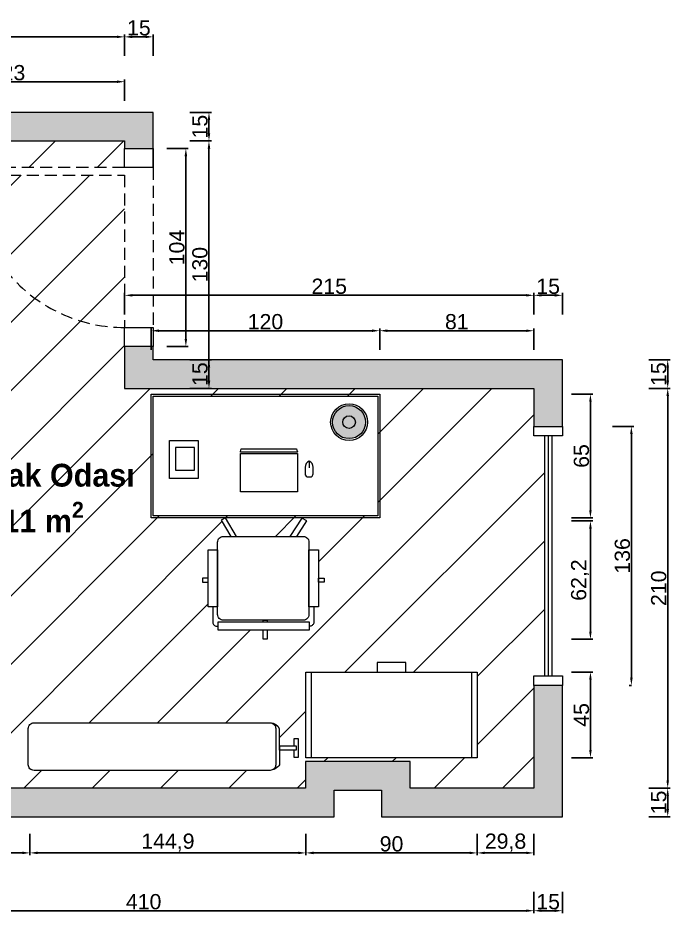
# Model space of a CAD drawing. Header units: centimetres. Extents: x 626924 to 628046, y 594571 to 595506.
# Drawn here: x 627703.4 to 628046, y 594571.5 to 595041.8 of the extents above; entities that cross this region are included whole.
import ezdxf

# ---------------------------------------------------------------- set-up
doc = ezdxf.new("R2010")
doc.units = ezdxf.units.CM
doc.linetypes.add('HIDDEN', pattern=[9.525, 6.35, -3.175])
for name, color, linetype, lineweight in [('Duvar', 5, 'Continuous', 18), ('Hatch', 7, 'Continuous', 15), ('Kapı', 4, 'Continuous', 15), ('Pencere', 3, 'Continuous', 15), ('Tefrişler', 1, 'Continuous', 5), ('Yazı', 7, 'Continuous', 13), ('Ölçüler', 7, 'Continuous', 13)]:
    doc.layers.add(name, color=color, linetype=linetype, lineweight=lineweight)
doc.styles.get("Standard").update_dxf_attribs({"font": 'arial.ttf'})
doc.dimstyles.new('ölçüler', dxfattribs={"dimscale": 0, "dimtxt": 8, "dimasz": 4, "dimexe": 1.25, "dimexo": 0.625, "dimtad": 1, "dimdec": 1, "dimtxsty": 'Standard', "dimcen": 2.5, "dimclrd": 256, "dimclre": 256, "dimclrt": 256, "dimadec": 0, "dimazin": 0, "dimtfac": 1, "dimtdec": 1, "dimtmove": 0, "dimatfit": 3, "dimfxl": 10, "dimfxlon": 1, "dimtfillclr": 7, "dimarcsym": 0})

# ---------------------------------------------------------------- blocks, each defined once
blk = doc.blocks.new('KAPI')
at = {"layer": 'Kapı'}
blk.add_lwpolyline([(-15, 0), (0, 0), (0, -10), (-15, -10)], close=True, dxfattribs=at)
at = {"layer": 'Kapı', "linetype": 'HIDDEN'}
blk.add_lwpolyline([(-15, -10), (-95, -10), (-95, -14), (-15, -14), (-15, -94, -0.428941), (-94.9, -10)], format="xyb", dxfattribs=at)
blk.add_lwpolyline([(0, -10), (0, -94)], dxfattribs=at)
at = {"layer": 'Kapı'}
blk.add_lwpolyline([(-15, -94), (0, -94), (0, -104), (-15, -104), (-15, -94)], dxfattribs=at)
blk = doc.blocks.new('Pencere')
at = {"layer": 'Pencere'}
for points in [[(0, 0), (0, -5), (-15, -5), (-15, 0)], [(-15, -131), (0, -131), (0, -136), (-15, -136)]]:
    blk.add_lwpolyline(points, close=True, dxfattribs=at)
for points in [[(-9.5, -5), (-9.5, -131)], [(-7.5, -5), (-7.5, -131)], [(-5.5, -5), (-5.5, -131)]]:
    blk.add_lwpolyline(points, dxfattribs=at)
blk = doc.blocks.new('sandalye')
at = {"layer": 'Tefrişler'}
for points in [[(5.8, -9.33), (0, 0.42), (-2.27, -0.84), (2.82, -9.33)], [(37.4, -9.33), (42.61, -1.18), (40.01, 0.32), (33.81, -9.33)], [(19.82, -54.45), (19.82, -53.33), (21.82, -53.33), (21.82, -54.45)], [(21.82, -58.39), (21.82, -63.33), (19.82, -63.33), (19.82, -58.39)]]:
    blk.add_lwpolyline(points, dxfattribs=at)
blk.add_lwpolyline([(-1.18, -9.33), (40.82, -9.33, -0.414214), (43.82, -12.33), (43.82, -50.33, -0.414214), (40.82, -53.33), (-1.18, -53.33, -0.414214), (-4.18, -50.33), (-4.18, -12.33, -0.414214)], format="xyb", close=True, dxfattribs=at)
for points in [[(-9.18, -16.33), (-4.18, -16.33), (-4.18, -46.33), (-9.18, -46.33)], [(43.82, -16.33), (48.82, -16.33), (48.82, -46.33), (43.82, -46.33)], [(-9.18, -31.33), (-12.18, -31.33), (-12.18, -33.33), (-9.18, -33.33)], [(48.82, -31.33), (51.82, -31.33), (51.82, -33.33), (48.82, -33.33)], [(-4.13, -58.39), (44.14, -58.39), (44.14, -54.45), (-4.13, -54.45)]]:
    blk.add_lwpolyline(points, close=True, dxfattribs=at)
for points in [[(-6.68, -46.33), (-6.68, -54.42, 0.414214), (-4.68, -56.42), (-4.13, -56.42)], [(46.32, -46.33), (46.32, -54.42, -0.414214), (44.32, -56.42), (44.14, -56.42)]]:
    blk.add_lwpolyline(points, format="xyb", dxfattribs=at)
blk = doc.blocks.new('laptop')
at = {"layer": 'Tefrişler'}
blk.add_line((36.12, 16), (36.12, 12.56), dxfattribs=at)
for points in [[(0.5, 22.52), (29.51, 22.52, 0.023127), (30.01, 21.19, -0.414214), (29.51, 20.69), (0.5, 20.69, -0.414214), (0, 21.19, 0.023127)], [(36.54, 7.72, 0.414214), (38.26, 9.44), (38.26, 12.81, 0.304396), (36.12, 16, 0.304396), (33.99, 12.81), (33.99, 9.44, 0.414214), (35.71, 7.72)]]:
    blk.add_lwpolyline(points, format="xyb", close=True, dxfattribs=at)
blk.add_lwpolyline([(0, 20), (30.01, 20), (30.01, 0), (0, 0)], close=True, dxfattribs=at)
blk = doc.blocks.new('kitaplar')
at = {"layer": 'Tefrişler'}
for points in [[(0, 0), (15, 0), (15, -20), (0, -20)], [(13.09, -15.71), (13.09, -3.71), (3.09, -3.71), (3.09, -15.71)]]:
    blk.add_lwpolyline(points, close=True, dxfattribs=at)
blk = doc.blocks.new('lamba')
at = {"layer": 'Tefrişler'}
for radius in [9.67, 8.67, 3.32]:
    blk.add_circle((0, 0), radius, dxfattribs=at)
blk = doc.blocks.new('çalışma masası')
at = {"layer": 'Tefrişler'}
for points in [[(0, 0), (120, 0), (120, -65), (0, -65)], [(1, -1), (119, -1), (119, -64), (1, -64)]]:
    blk.add_lwpolyline(points, close=True, dxfattribs=at)
for name, p in [('lamba', (103.9, -14.73)), ('kitaplar', (9.63, -24.31)), ('laptop', (46.81, -51.26))]:
    blk.add_blockref(name, p, dxfattribs=at)
blk = doc.blocks.new('büyükşifonyer')
at = {"layer": 'Tefrişler'}
for points in [[(37.5, 45), (52.5, 45), (52.5, 50), (37.5, 50)], [(0, 45), (90, 45), (90, 0), (0, 0)]]:
    blk.add_lwpolyline(points, close=True, dxfattribs=at)
for points in [[(3, 0), (3, 45)], [(87, 45), (87, 0)]]:
    blk.add_lwpolyline(points, dxfattribs=at)
blk = doc.blocks.new('bench sehpası')
at = {"layer": 'Tefrişler'}
blk.add_lwpolyline([(-62, 25), (62, 25, -0.414214), (65, 22), (65, 3, -0.414214), (62, 0), (-62, 0, -0.414214), (-65, 3), (-65, 22, -0.414214)], format="xyb", close=True, dxfattribs=at)
blk.add_lwpolyline([(62.27, 24.99, -0.282246), (66.86, 22), (67, 3.64, -0.172907), (66.55, 2.38, -0.245418), (61, 0)], format="xyb", dxfattribs=at)
for points in [[(74.72, 12.91), (74.73, 16.72), (76.74, 16.72), (76.74, 6.72), (74.71, 6.72), (74.72, 10.7)], [(74.72, 10.7), (66.93, 10.62), (66.93, 12.82), (74.72, 12.91), (75.72, 12.93), (75.72, 10.7), (74.72, 10.7)]]:
    blk.add_lwpolyline(points, dxfattribs=at)
blk = doc.blocks.new('*D14')
at = {"layer": 'Defpoints', "color": 0, "transparency": 16777216}
for p in [(627759.43, 595031.81), (627564.43, 594977.13), (627759.43, 594977.13)]:
    blk.add_point(p, dxfattribs=at)
at = {"layer": 'Ölçüler', "lineweight": -2, "transparency": 16777216}
for p, q in [((627564.43, 595021.81), (627564.43, 595033.06)), ((627568.43, 595031.81), (627755.43, 595031.81)), ((627759.43, 595021.81), (627759.43, 595033.06))]:
    blk.add_line(p, q, dxfattribs=at)
at = {"layer": 'Ölçüler', "transparency": 16777216}
for points in [[(627568.43, 595032.48), (627568.43, 595031.15), (627564.43, 595031.81)], [(627755.43, 595032.48), (627755.43, 595031.15), (627759.43, 595031.81)]]:
    blk.add_solid(points, dxfattribs=at)
at = {"layer": 'Ölçüler', "transparency": 16777216, "insert": (627661.93, 595036.52), "char_height": 8, "attachment_point": 5}
blk.add_mtext('195', dxfattribs=at)
blk = doc.blocks.new('*D15')
at = {"layer": 'Defpoints', "color": 0, "transparency": 16777216}
for p in [(627774.43, 595031.81), (627759.43, 594977.13), (627774.43, 594977.13)]:
    blk.add_point(p, dxfattribs=at)
at = {"layer": 'Ölçüler', "lineweight": -2, "transparency": 16777216}
for p, q in [((627759.43, 595021.81), (627759.43, 595033.06)), ((627763.43, 595031.81), (627770.43, 595031.81)), ((627774.43, 595021.81), (627774.43, 595033.06))]:
    blk.add_line(p, q, dxfattribs=at)
at = {"layer": 'Ölçüler', "transparency": 16777216}
for points in [[(627763.43, 595032.48), (627763.43, 595031.15), (627759.43, 595031.81)], [(627770.43, 595032.48), (627770.43, 595031.15), (627774.43, 595031.81)]]:
    blk.add_solid(points, dxfattribs=at)
at = {"layer": 'Ölçüler', "transparency": 16777216, "insert": (627766.93, 595036.52), "char_height": 8, "attachment_point": 5}
blk.add_mtext('15', dxfattribs=at)
blk = doc.blocks.new('*D28')
at = {"layer": 'Defpoints', "color": 0, "transparency": 16777216}
for p in [(627893.43, 594844.13), (627893.43, 594779.13), (628004.14, 594779.13)]:
    blk.add_point(p, dxfattribs=at)
at = {"layer": 'Ölçüler', "lineweight": -2, "transparency": 16777216}
for p, q in [((627994.14, 594844.13), (628005.39, 594844.13)), ((628004.14, 594840.13), (628004.14, 594783.13)), ((627994.14, 594779.13), (628005.39, 594779.13))]:
    blk.add_line(p, q, dxfattribs=at)
at = {"layer": 'Ölçüler', "transparency": 16777216}
for points in [[(628003.47, 594840.13), (628004.8, 594840.13), (628004.14, 594844.13)], [(628003.47, 594783.13), (628004.8, 594783.13), (628004.14, 594779.13)]]:
    blk.add_solid(points, dxfattribs=at)
at = {"layer": 'Ölçüler', "transparency": 16777216, "insert": (627999.43, 594811.63), "char_height": 8, "attachment_point": 5, "rotation": 90}
blk.add_mtext('65', dxfattribs=at)
blk = doc.blocks.new('*D29')
at = {"layer": 'Defpoints', "color": 0, "transparency": 16777216}
for p in [(627855.08, 594777.51), (627834.29, 594715.35), (628004.14, 594715.35)]:
    blk.add_point(p, dxfattribs=at)
at = {"layer": 'Ölçüler', "lineweight": -2, "transparency": 16777216}
for p, q in [((627994.14, 594777.51), (628005.39, 594777.51)), ((628004.14, 594773.51), (628004.14, 594719.35)), ((627994.14, 594715.35), (628005.39, 594715.35))]:
    blk.add_line(p, q, dxfattribs=at)
at = {"layer": 'Ölçüler', "transparency": 16777216}
for points in [[(628003.47, 594773.51), (628004.8, 594773.51), (628004.14, 594777.51)], [(628003.47, 594719.35), (628004.8, 594719.35), (628004.14, 594715.35)]]:
    blk.add_solid(points, dxfattribs=at)
at = {"layer": 'Ölçüler', "transparency": 16777216, "insert": (627998.7, 594746.43), "char_height": 8, "attachment_point": 5, "rotation": 90}
blk.add_mtext('62,2', dxfattribs=at)
blk = doc.blocks.new('*D30')
at = {"layer": 'Defpoints', "color": 0, "transparency": 16777216}
for p in [(627944.66, 594698.11), (627944.66, 594653.11), (628004.14, 594653.11)]:
    blk.add_point(p, dxfattribs=at)
at = {"layer": 'Ölçüler', "lineweight": -2, "transparency": 16777216}
for p, q in [((627994.14, 594698.11), (628005.39, 594698.11)), ((628004.14, 594694.11), (628004.14, 594657.11)), ((627994.14, 594653.11), (628005.39, 594653.11))]:
    blk.add_line(p, q, dxfattribs=at)
at = {"layer": 'Ölçüler', "transparency": 16777216}
for points in [[(628003.47, 594694.11), (628004.8, 594694.11), (628004.14, 594698.11)], [(628003.47, 594657.11), (628004.8, 594657.11), (628004.14, 594653.11)]]:
    blk.add_solid(points, dxfattribs=at)
at = {"layer": 'Ölçüler', "transparency": 16777216, "insert": (627999.44, 594675.61), "char_height": 8, "attachment_point": 5, "rotation": 90}
blk.add_mtext('45', dxfattribs=at)
blk = doc.blocks.new('*D31')
at = {"layer": 'Defpoints', "color": 0, "transparency": 16777216}
for p in [(627989.43, 594827.13), (628025.65, 594691.13), (628025.65, 594691.13)]:
    blk.add_point(p, dxfattribs=at)
at = {"layer": 'Ölçüler', "lineweight": -2, "transparency": 16777216}
for p, q in [((628015.65, 594827.13), (628026.9, 594827.13)), ((628025.65, 594823.13), (628025.65, 594695.13)), ((628025.65, 594691.13), (628024.4, 594691.13))]:
    blk.add_line(p, q, dxfattribs=at)
at = {"layer": 'Ölçüler', "transparency": 16777216}
for points in [[(628024.99, 594823.13), (628026.32, 594823.13), (628025.65, 594827.13)], [(628024.99, 594695.13), (628026.32, 594695.13), (628025.65, 594691.13)]]:
    blk.add_solid(points, dxfattribs=at)
at = {"layer": 'Ölçüler', "transparency": 16777216, "insert": (628020.94, 594759.13), "char_height": 8, "attachment_point": 5, "rotation": 90}
blk.add_mtext('136', dxfattribs=at)
blk = doc.blocks.new('*D53')
at = {"layer": 'Defpoints', "color": 0, "transparency": 16777216}
for p in [(627944.66, 594653.11), (627974.43, 594637.13), (627944.66, 594603.11)]:
    blk.add_point(p, dxfattribs=at)
at = {"layer": 'Ölçüler', "lineweight": -2, "transparency": 16777216}
for p, q in [((627944.66, 594613.11), (627944.66, 594601.86)), ((627974.43, 594613.11), (627974.43, 594601.86)), ((627970.43, 594603.11), (627948.66, 594603.11))]:
    blk.add_line(p, q, dxfattribs=at)
at = {"layer": 'Ölçüler', "transparency": 16777216}
for points in [[(627948.66, 594603.77), (627948.66, 594602.44), (627944.66, 594603.11)], [(627970.43, 594603.77), (627970.43, 594602.44), (627974.43, 594603.11)]]:
    blk.add_solid(points, dxfattribs=at)
at = {"layer": 'Ölçüler', "transparency": 16777216, "insert": (627959.54, 594608.54), "char_height": 8, "attachment_point": 5}
blk.add_mtext('29,8', dxfattribs=at)
blk = doc.blocks.new('*D54')
at = {"layer": 'Defpoints', "color": 0, "transparency": 16777216}
for p in [(627854.66, 594653.11), (627944.66, 594653.11), (627854.66, 594603.11)]:
    blk.add_point(p, dxfattribs=at)
at = {"layer": 'Ölçüler', "lineweight": -2, "transparency": 16777216}
for p, q in [((627854.66, 594613.11), (627854.66, 594601.86)), ((627944.66, 594613.11), (627944.66, 594601.86)), ((627940.66, 594603.11), (627858.66, 594603.11))]:
    blk.add_line(p, q, dxfattribs=at)
at = {"layer": 'Ölçüler', "transparency": 16777216}
for points in [[(627858.66, 594603.77), (627858.66, 594602.44), (627854.66, 594603.11)], [(627940.66, 594603.77), (627940.66, 594602.44), (627944.66, 594603.11)]]:
    blk.add_solid(points, dxfattribs=at)
at = {"layer": 'Ölçüler', "transparency": 16777216, "insert": (627899.66, 594607.81), "char_height": 8, "attachment_point": 5}
blk.add_mtext('90', dxfattribs=at)
blk = doc.blocks.new('*D55')
at = {"layer": 'Defpoints', "color": 0, "transparency": 16777216}
for p in [(627854.66, 594653.11), (627709.72, 594647.34), (627709.72, 594603.11)]:
    blk.add_point(p, dxfattribs=at)
at = {"layer": 'Ölçüler', "lineweight": -2, "transparency": 16777216}
for p, q in [((627709.72, 594613.11), (627709.72, 594601.86)), ((627854.66, 594613.11), (627854.66, 594601.86)), ((627850.66, 594603.11), (627713.72, 594603.11))]:
    blk.add_line(p, q, dxfattribs=at)
at = {"layer": 'Ölçüler', "transparency": 16777216}
for points in [[(627713.72, 594603.77), (627713.72, 594602.44), (627709.72, 594603.11)], [(627850.66, 594603.77), (627850.66, 594602.44), (627854.66, 594603.11)]]:
    blk.add_solid(points, dxfattribs=at)
at = {"layer": 'Ölçüler', "transparency": 16777216, "insert": (627782.19, 594608.54), "char_height": 8, "attachment_point": 5}
blk.add_mtext('144,9', dxfattribs=at)
blk = doc.blocks.new('*D56')
at = {"layer": 'Defpoints', "color": 0, "transparency": 16777216}
for p in [(627709.72, 594647.34), (627665.43, 594642.13), (627665.43, 594603.11)]:
    blk.add_point(p, dxfattribs=at)
at = {"layer": 'Ölçüler', "lineweight": -2, "transparency": 16777216}
for p, q in [((627665.43, 594613.11), (627665.43, 594601.86)), ((627709.72, 594613.11), (627709.72, 594601.86)), ((627705.72, 594603.11), (627669.43, 594603.11))]:
    blk.add_line(p, q, dxfattribs=at)
at = {"layer": 'Ölçüler', "transparency": 16777216}
for points in [[(627669.43, 594603.77), (627669.43, 594602.44), (627665.43, 594603.11)], [(627705.72, 594603.77), (627705.72, 594602.44), (627709.72, 594603.11)]]:
    blk.add_solid(points, dxfattribs=at)
at = {"layer": 'Ölçüler', "transparency": 16777216, "insert": (627687.57, 594608.54), "char_height": 8, "attachment_point": 5}
blk.add_mtext('44,3', dxfattribs=at)
blk = doc.blocks.new('*D60')
at = {"layer": 'Defpoints', "color": 0, "transparency": 16777216}
for p in [(627974.43, 594637.13), (627989.43, 594622.13), (627974.43, 594572.73)]:
    blk.add_point(p, dxfattribs=at)
at = {"layer": 'Ölçüler', "lineweight": -2, "transparency": 16777216}
for p, q in [((627974.43, 594582.73), (627974.43, 594571.48)), ((627989.43, 594582.73), (627989.43, 594571.48)), ((627985.43, 594572.73), (627978.43, 594572.73))]:
    blk.add_line(p, q, dxfattribs=at)
at = {"layer": 'Ölçüler', "transparency": 16777216}
for points in [[(627978.43, 594573.4), (627978.43, 594572.07), (627974.43, 594572.73)], [(627985.43, 594573.4), (627985.43, 594572.07), (627989.43, 594572.73)]]:
    blk.add_solid(points, dxfattribs=at)
at = {"layer": 'Ölçüler', "transparency": 16777216, "insert": (627981.93, 594577.44), "char_height": 8, "attachment_point": 5}
blk.add_mtext('15', dxfattribs=at)
blk = doc.blocks.new('*D61')
at = {"layer": 'Defpoints', "color": 0, "transparency": 16777216}
for p in [(627564.43, 594637.13), (627974.43, 594637.13), (627564.43, 594572.73)]:
    blk.add_point(p, dxfattribs=at)
at = {"layer": 'Ölçüler', "lineweight": -2, "transparency": 16777216}
for p, q in [((627564.43, 594582.73), (627564.43, 594571.48)), ((627974.43, 594582.73), (627974.43, 594571.48)), ((627970.43, 594572.73), (627568.43, 594572.73))]:
    blk.add_line(p, q, dxfattribs=at)
at = {"layer": 'Ölçüler', "transparency": 16777216}
for points in [[(627568.43, 594573.4), (627568.43, 594572.07), (627564.43, 594572.73)], [(627970.43, 594573.4), (627970.43, 594572.07), (627974.43, 594572.73)]]:
    blk.add_solid(points, dxfattribs=at)
at = {"layer": 'Ölçüler', "transparency": 16777216, "insert": (627769.43, 594577.44), "char_height": 8, "attachment_point": 5}
blk.add_mtext('410', dxfattribs=at)
blk = doc.blocks.new('*D63')
at = {"layer": 'Defpoints', "color": 0, "transparency": 16777216}
for p in [(627989.43, 594862.13), (627974.43, 594847.13), (628044.74, 594847.13)]:
    blk.add_point(p, dxfattribs=at)
at = {"layer": 'Ölçüler', "lineweight": -2, "transparency": 16777216}
for p, q in [((628034.74, 594862.13), (628045.99, 594862.13)), ((628044.74, 594858.13), (628044.74, 594851.13)), ((628034.74, 594847.13), (628045.99, 594847.13))]:
    blk.add_line(p, q, dxfattribs=at)
at = {"layer": 'Ölçüler', "transparency": 16777216}
for points in [[(628044.07, 594858.13), (628045.4, 594858.13), (628044.74, 594862.13)], [(628044.07, 594851.13), (628045.4, 594851.13), (628044.74, 594847.13)]]:
    blk.add_solid(points, dxfattribs=at)
at = {"layer": 'Ölçüler', "transparency": 16777216, "insert": (628040.03, 594854.63), "char_height": 8, "attachment_point": 5, "rotation": 90}
blk.add_mtext('15', dxfattribs=at)
blk = doc.blocks.new('*D64')
at = {"layer": 'Defpoints', "color": 0, "transparency": 16777216}
for p in [(627974.43, 594847.13), (627974.43, 594637.13), (628044.74, 594637.13)]:
    blk.add_point(p, dxfattribs=at)
at = {"layer": 'Ölçüler', "lineweight": -2, "transparency": 16777216}
for p, q in [((628034.74, 594847.13), (628045.99, 594847.13)), ((628044.74, 594843.13), (628044.74, 594641.13)), ((628034.74, 594637.13), (628045.99, 594637.13))]:
    blk.add_line(p, q, dxfattribs=at)
at = {"layer": 'Ölçüler', "transparency": 16777216}
for points in [[(628044.07, 594843.13), (628045.4, 594843.13), (628044.74, 594847.13)], [(628044.07, 594641.13), (628045.4, 594641.13), (628044.74, 594637.13)]]:
    blk.add_solid(points, dxfattribs=at)
at = {"layer": 'Ölçüler', "transparency": 16777216, "insert": (628040.03, 594742.13), "char_height": 8, "attachment_point": 5, "rotation": 90}
blk.add_mtext('210', dxfattribs=at)
blk = doc.blocks.new('*D65')
at = {"layer": 'Defpoints', "color": 0, "transparency": 16777216}
for p in [(627974.43, 594637.13), (627989.43, 594622.13), (628044.74, 594622.13)]:
    blk.add_point(p, dxfattribs=at)
at = {"layer": 'Ölçüler', "lineweight": -2, "transparency": 16777216}
for p, q in [((628034.74, 594637.13), (628045.99, 594637.13)), ((628044.74, 594633.13), (628044.74, 594626.13)), ((628034.74, 594622.13), (628045.99, 594622.13))]:
    blk.add_line(p, q, dxfattribs=at)
at = {"layer": 'Ölçüler', "transparency": 16777216}
for points in [[(628044.07, 594633.13), (628045.4, 594633.13), (628044.74, 594637.13)], [(628044.07, 594626.13), (628045.4, 594626.13), (628044.74, 594622.13)]]:
    blk.add_solid(points, dxfattribs=at)
at = {"layer": 'Ölçüler', "transparency": 16777216, "insert": (628040.03, 594629.63), "char_height": 8, "attachment_point": 5, "rotation": 90}
blk.add_mtext('15', dxfattribs=at)
blk = doc.blocks.new('*D66')
at = {"layer": 'Defpoints', "color": 0, "transparency": 16777216}
for p in [(627774.43, 594973.13), (627774.43, 594869.13), (627791.61, 594869.13)]:
    blk.add_point(p, dxfattribs=at)
at = {"layer": 'Ölçüler', "lineweight": -2, "transparency": 16777216}
for p, q in [((627781.61, 594973.13), (627792.86, 594973.13)), ((627791.61, 594969.13), (627791.61, 594873.13)), ((627781.61, 594869.13), (627792.86, 594869.13))]:
    blk.add_line(p, q, dxfattribs=at)
at = {"layer": 'Ölçüler', "transparency": 16777216}
for points in [[(627790.94, 594969.13), (627792.27, 594969.13), (627791.61, 594973.13)], [(627790.94, 594873.13), (627792.27, 594873.13), (627791.61, 594869.13)]]:
    blk.add_solid(points, dxfattribs=at)
at = {"layer": 'Ölçüler', "transparency": 16777216, "insert": (627786.9, 594921.13), "char_height": 8, "attachment_point": 5, "rotation": 90}
blk.add_mtext('104', dxfattribs=at)
blk = doc.blocks.new('*D70')
at = {"layer": 'Defpoints', "color": 0, "transparency": 16777216}
for p in [(627774.43, 594992.13), (627759.43, 594977.13), (627803.74, 594977.13)]:
    blk.add_point(p, dxfattribs=at)
at = {"layer": 'Ölçüler', "lineweight": -2, "transparency": 16777216}
for p, q in [((627793.74, 594992.13), (627804.99, 594992.13)), ((627803.74, 594988.13), (627803.74, 594981.13)), ((627793.74, 594977.13), (627804.99, 594977.13))]:
    blk.add_line(p, q, dxfattribs=at)
at = {"layer": 'Ölçüler', "transparency": 16777216}
for points in [[(627803.08, 594988.13), (627804.41, 594988.13), (627803.74, 594992.13)], [(627803.08, 594981.13), (627804.41, 594981.13), (627803.74, 594977.13)]]:
    blk.add_solid(points, dxfattribs=at)
at = {"layer": 'Ölçüler', "transparency": 16777216, "insert": (627799.03, 594984.63), "char_height": 8, "attachment_point": 5, "rotation": 90}
blk.add_mtext('15', dxfattribs=at)
blk = doc.blocks.new('*D71')
at = {"layer": 'Defpoints', "color": 0, "transparency": 16777216}
for p in [(627759.43, 594977.13), (627759.43, 594847.13), (627803.74, 594847.13)]:
    blk.add_point(p, dxfattribs=at)
at = {"layer": 'Ölçüler', "lineweight": -2, "transparency": 16777216}
for p, q in [((627793.74, 594977.13), (627804.99, 594977.13)), ((627803.74, 594973.13), (627803.74, 594851.13)), ((627793.74, 594847.13), (627804.99, 594847.13))]:
    blk.add_line(p, q, dxfattribs=at)
at = {"layer": 'Ölçüler', "transparency": 16777216}
for points in [[(627803.08, 594973.13), (627804.41, 594973.13), (627803.74, 594977.13)], [(627803.08, 594851.13), (627804.41, 594851.13), (627803.74, 594847.13)]]:
    blk.add_solid(points, dxfattribs=at)
at = {"layer": 'Ölçüler', "transparency": 16777216, "insert": (627799.03, 594912.13), "char_height": 8, "attachment_point": 5, "rotation": 90}
blk.add_mtext('130', dxfattribs=at)
blk = doc.blocks.new('*D72')
at = {"layer": 'Defpoints', "color": 0, "transparency": 16777216}
for p in [(627774.43, 594862.13), (627803.74, 594862.13), (627759.43, 594847.13)]:
    blk.add_point(p, dxfattribs=at)
at = {"layer": 'Ölçüler', "lineweight": -2, "transparency": 16777216}
for p, q in [((627793.74, 594862.13), (627804.99, 594862.13)), ((627803.74, 594851.13), (627803.74, 594858.13)), ((627793.74, 594847.13), (627804.99, 594847.13))]:
    blk.add_line(p, q, dxfattribs=at)
at = {"layer": 'Ölçüler', "transparency": 16777216}
for points in [[(627803.08, 594858.13), (627804.41, 594858.13), (627803.74, 594862.13)], [(627803.08, 594851.13), (627804.41, 594851.13), (627803.74, 594847.13)]]:
    blk.add_solid(points, dxfattribs=at)
at = {"layer": 'Ölçüler', "transparency": 16777216, "insert": (627799.03, 594854.63), "char_height": 8, "attachment_point": 5, "rotation": 90}
blk.add_mtext('15', dxfattribs=at)
blk = doc.blocks.new('*D73')
at = {"layer": 'Defpoints', "color": 0, "transparency": 16777216}
for p in [(627893.43, 594877.43), (627773.43, 594844.13), (627893.43, 594844.13)]:
    blk.add_point(p, dxfattribs=at)
at = {"layer": 'Ölçüler', "lineweight": -2, "transparency": 16777216}
for p, q in [((627773.43, 594867.43), (627773.43, 594878.68)), ((627777.43, 594877.43), (627889.43, 594877.43)), ((627893.43, 594867.43), (627893.43, 594878.68))]:
    blk.add_line(p, q, dxfattribs=at)
at = {"layer": 'Ölçüler', "transparency": 16777216}
for points in [[(627777.43, 594878.09), (627777.43, 594876.76), (627773.43, 594877.43)], [(627889.43, 594878.09), (627889.43, 594876.76), (627893.43, 594877.43)]]:
    blk.add_solid(points, dxfattribs=at)
at = {"layer": 'Ölçüler', "transparency": 16777216, "insert": (627833.43, 594882.14), "char_height": 8, "attachment_point": 5}
blk.add_mtext('120', dxfattribs=at)
blk = doc.blocks.new('*D74')
at = {"layer": 'Defpoints', "color": 0, "transparency": 16777216}
for p in [(627974.43, 594877.43), (627974.43, 594847.13), (627893.43, 594844.13)]:
    blk.add_point(p, dxfattribs=at)
at = {"layer": 'Ölçüler', "lineweight": -2, "transparency": 16777216}
for p, q in [((627893.43, 594867.43), (627893.43, 594878.68)), ((627897.43, 594877.43), (627970.43, 594877.43)), ((627974.43, 594867.43), (627974.43, 594878.68))]:
    blk.add_line(p, q, dxfattribs=at)
at = {"layer": 'Ölçüler', "transparency": 16777216}
for points in [[(627897.43, 594878.09), (627897.43, 594876.76), (627893.43, 594877.43)], [(627970.43, 594878.09), (627970.43, 594876.76), (627974.43, 594877.43)]]:
    blk.add_solid(points, dxfattribs=at)
at = {"layer": 'Ölçüler', "transparency": 16777216, "insert": (627933.93, 594882.14), "char_height": 8, "attachment_point": 5}
blk.add_mtext('81', dxfattribs=at)
blk = doc.blocks.new('*D75')
at = {"layer": 'Defpoints', "color": 0, "transparency": 16777216}
for p in [(627974.43, 594896.03), (627759.43, 594847.13), (627974.43, 594847.13)]:
    blk.add_point(p, dxfattribs=at)
at = {"layer": 'Ölçüler', "lineweight": -2, "transparency": 16777216}
for p, q in [((627759.43, 594886.03), (627759.43, 594897.28)), ((627763.43, 594896.03), (627970.43, 594896.03)), ((627974.43, 594886.03), (627974.43, 594897.28))]:
    blk.add_line(p, q, dxfattribs=at)
at = {"layer": 'Ölçüler', "transparency": 16777216}
for points in [[(627763.43, 594896.7), (627763.43, 594895.37), (627759.43, 594896.03)], [(627970.43, 594896.7), (627970.43, 594895.37), (627974.43, 594896.03)]]:
    blk.add_solid(points, dxfattribs=at)
at = {"layer": 'Ölçüler', "transparency": 16777216, "insert": (627866.93, 594900.74), "char_height": 8, "attachment_point": 5}
blk.add_mtext('215', dxfattribs=at)
blk = doc.blocks.new('*D76')
at = {"layer": 'Defpoints', "color": 0, "transparency": 16777216}
for p in [(627989.43, 594896.03), (627989.43, 594862.13), (627974.43, 594847.13)]:
    blk.add_point(p, dxfattribs=at)
at = {"layer": 'Ölçüler', "lineweight": -2, "transparency": 16777216}
for p, q in [((627974.43, 594886.03), (627974.43, 594897.28)), ((627978.43, 594896.03), (627985.43, 594896.03)), ((627989.43, 594886.03), (627989.43, 594897.28))]:
    blk.add_line(p, q, dxfattribs=at)
at = {"layer": 'Ölçüler', "transparency": 16777216}
for points in [[(627978.43, 594896.7), (627978.43, 594895.37), (627974.43, 594896.03)], [(627985.43, 594896.7), (627985.43, 594895.37), (627989.43, 594896.03)]]:
    blk.add_solid(points, dxfattribs=at)
at = {"layer": 'Ölçüler', "transparency": 16777216, "insert": (627981.93, 594900.74), "char_height": 8, "attachment_point": 5}
blk.add_mtext('15', dxfattribs=at)
blk = doc.blocks.new('*D78')
at = {"layer": 'Defpoints', "color": 0, "transparency": 16777216}
for p in [(627759.43, 595008.24), (627636.43, 594975.13), (627759.43, 594977.13)]:
    blk.add_point(p, dxfattribs=at)
at = {"layer": 'Ölçüler', "lineweight": -2, "transparency": 16777216}
for p, q in [((627636.43, 594998.24), (627636.43, 595009.49)), ((627640.43, 595008.24), (627755.43, 595008.24)), ((627759.43, 594998.24), (627759.43, 595009.49))]:
    blk.add_line(p, q, dxfattribs=at)
at = {"layer": 'Ölçüler', "transparency": 16777216}
for points in [[(627640.43, 595008.91), (627640.43, 595007.58), (627636.43, 595008.24)], [(627755.43, 595008.91), (627755.43, 595007.58), (627759.43, 595008.24)]]:
    blk.add_solid(points, dxfattribs=at)
at = {"layer": 'Ölçüler', "transparency": 16777216, "insert": (627697.93, 595012.96), "char_height": 8, "attachment_point": 5}
blk.add_mtext('123', dxfattribs=at)

msp = doc.modelspace()

# ---------------------------------------------------------------- hatches: boundary and pattern name
at = {"layer": 'Hatch', "true_color": 0x000000, "transparency": 33554585}
h = msp.add_hatch(color=18, dxfattribs=at)
h.dxf.hatch_style = 1
h.paths.add_polyline_path([(627989.43, 594691.13), (627974.43, 594691.13), (627974.43, 594637.13), (627909.43, 594637.13), (627909.43, 594651.13), (627854.43, 594651.13), (627854.43, 594637.13), (627564.43, 594637.13), (627564.43, 594977.13), (627759.43, 594977.13), (627759.43, 594973.13), (627774.43, 594973.13), (627774.43, 594992.13), (627549.43, 594992.13), (627549.43, 594622.13), (627869.43, 594622.13), (627869.43, 594636.13), (627894.43, 594636.13), (627894.43, 594622.13), (627989.43, 594622.13)])
h.paths.add_polyline_path([(627989.43, 594862.13), (627774.43, 594862.13), (627774.43, 594869.13), (627759.43, 594869.13), (627759.43, 594847.13), (627974.43, 594847.13), (627974.43, 594827.13), (627989.43, 594827.13)], flags=17)
at = {"layer": 'Hatch', "transparency": 33554577}
h = msp.add_hatch(dxfattribs=at)
h.set_pattern_fill('ANSI31', color=256, scale=8)
h.set_pattern_definition([(45, (-190.756, 2.79), (-17.96051224, 17.96051224), [])])
h.paths.add_polyline_path([(627979.93, 594822.13), (627974.43, 594822.13), (627974.43, 594827.13), (627974.43, 594847.13), (627759.43, 594847.13), (627759.43, 594869.13), (627759.43, 594879.13, -0.414214), (627679.43, 594959.13), (627679.43, 594963.13), (627759.43, 594963.13), (627759.43, 594973.13), (627759.43, 594977.13), (627564.43, 594977.13), (627564.43, 594637.13), (627854.43, 594637.13), (627854.43, 594651.13), (627909.43, 594651.13), (627909.43, 594637.13), (627974.43, 594637.13), (627974.43, 594691.13), (627974.43, 594696.13), (627979.93, 594696.13)])
h.paths.add_polyline_path([(627855.08, 594777.51), (627849.87, 594769.35), (627853.29, 594769.35, -0.414214), (627856.29, 594766.35), (627856.29, 594762.35), (627861.29, 594762.35), (627861.29, 594747.35), (627864.29, 594747.35), (627864.29, 594745.35), (627861.29, 594745.35), (627861.29, 594732.35), (627858.79, 594732.35), (627858.79, 594724.27, -0.414214), (627856.79, 594722.27), (627856.61, 594722.27), (627856.61, 594720.3), (627834.29, 594720.3), (627834.29, 594715.35), (627832.29, 594715.35), (627832.29, 594720.3), (627808.33, 594720.3), (627808.33, 594722.27), (627807.79, 594722.27, -0.414214), (627805.79, 594724.27), (627805.79, 594732.35), (627803.29, 594732.35), (627803.29, 594745.35), (627800.29, 594745.35), (627800.29, 594747.35), (627803.29, 594747.35), (627803.29, 594762.35), (627808.29, 594762.35), (627808.29, 594766.35, -0.414214), (627811.29, 594769.35), (627815.29, 594769.35), (627810.19, 594777.85), (627812.51, 594779.13), (627812.45, 594779.13), (627818.26, 594769.35), (627846.27, 594769.35), (627852.56, 594779.13), (627852.26, 594779.13)], flags=16)
h.paths.add_polyline_path([(627774.43, 594780.13), (627774.43, 594843.13), (627892.43, 594843.13), (627892.43, 594780.13)], flags=16)
h.paths.add_polyline_path([(627835.97, 594671.45, -0.289429), (627840.7, 594668.46), (627840.77, 594659.29), (627848.57, 594659.37), (627848.57, 594663.18), (627850.58, 594663.18), (627850.58, 594653.18), (627848.56, 594653.18), (627848.56, 594657.17), (627840.79, 594657.08), (627840.84, 594650.14, -0.176815), (627840.39, 594648.84, -0.171413), (627836.68, 594646.58, -0.071018), (627835.84, 594646.46, -0.038374), (627834.84, 594646.46), (627711.84, 594646.46, -0.414214), (627708.84, 594649.46), (627708.84, 594668.46, -0.414214), (627711.84, 594671.46)], flags=16)
h.paths.add_polyline_path([(627665.43, 594642.13), (627569.43, 594642.13), (627569.43, 594836.13), (627665.43, 594836.13)], flags=16)
h.paths.add_polyline_path([(627663.43, 594644.13), (627571.43, 594644.13), (627571.43, 594834.13), (627663.43, 594834.13)], flags=0)
h.paths.add_polyline_path([(627660.43, 594732.38), (627629.25, 594701.21), (627574.43, 594701.21), (627574.43, 594825.21), (627660.43, 594825.21)], flags=0)
h.paths.add_polyline_path([(627783.05, 594799.83), (627783.05, 594819.83), (627798.05, 594819.83), (627798.05, 594799.83)], flags=0)
h.paths.add_polyline_path([(627658.43, 594733.21), (627628.43, 594703.21), (627576.43, 594703.21), (627576.43, 594823.21), (627658.43, 594823.21)], flags=0)
h.paths.add_polyline_path([(627658.43, 594736.18), (627628.43, 594706.18), (627628.43, 594736.18)], flags=0)
h.paths.add_polyline_path([(627786.15, 594804.12), (627786.15, 594816.12), (627796.15, 594816.12), (627796.15, 594804.12)], flags=0)
h.paths.add_polyline_path([(627648.43, 594689.13), (627648.43, 594654.13, -0.414214), (627643.43, 594649.13), (627591.43, 594649.13, -0.414214), (627586.43, 594654.13), (627586.43, 594689.13, -0.414214), (627591.43, 594694.13), (627643.43, 594694.13, -0.414214)], flags=0)
h.paths.add_polyline_path([(627820.24, 594792.87), (627820.24, 594812.87), (627850.25, 594812.87), (627850.25, 594792.87)], flags=0)
h.paths.add_polyline_path([(627820.24, 594814.06, 0.023127), (627820.74, 594815.4), (627849.75, 594815.4, 0.023127), (627850.25, 594814.06, -0.414214), (627849.75, 594813.56), (627820.74, 594813.56, -0.414214)], flags=0)
h.paths.add_polyline_path([(627854.66, 594698.11), (627892.16, 594698.11), (627892.16, 594703.11), (627907.16, 594703.11), (627907.16, 594698.11), (627944.66, 594698.11), (627944.66, 594653.11), (627854.66, 594653.11)], flags=16)
h.paths.add_polyline_path([(627854.23, 594802.31), (627854.23, 594805.69, -0.304396), (627856.36, 594808.87, -0.304396), (627858.5, 594805.69), (627858.5, 594802.31, -0.414214), (627856.78, 594800.59), (627855.95, 594800.59, -0.414214)], flags=0)
h.paths.add_polyline_path([(627867.65, 594829.41, -1), (627886.99, 594829.41, -1)], flags=0)
h.paths.add_polyline_path([(627868.65, 594829.41, -1), (627885.99, 594829.41, -1)], flags=0)
h.paths.add_polyline_path([(627874, 594829.41, -1), (627880.64, 594829.41, -1)], flags=0)
h.paths.add_polyline_path([(627636.43, 594930.13), (627606.43, 594930.13, -1), (627602.43, 594930.13), (627600.43, 594930.13, -1), (627596.43, 594930.13), (627566.43, 594930.13), (627566.43, 594975.13), (627636.43, 594975.13)], flags=16)
h.paths.add_polyline_path([(627634.43, 594932.13), (627568.43, 594932.13), (627568.43, 594975.13), (627634.43, 594975.13)], flags=0)
h.paths.add_polyline_path([(627759.43, 594959.13), (627679.43, 594959.13, 0.414214), (627759.43, 594879.13)], flags=17)
at = {"layer": 'Tefrişler', "true_color": 0x000000, "transparency": 33554577}
h = msp.add_hatch(color=18, dxfattribs=at)
h.dxf.hatch_style = 1
h.paths.add_polyline_path([(627874, 594829.41, 1), (627880.64, 594829.41, 1)], flags=16)
h.paths.add_polyline_path([(627868.65, 594829.41, 1), (627885.99, 594829.41, 1)])
h.paths.add_polyline_path([(627880.64, 594829.41, -1), (627874, 594829.41, -1)], flags=0)
h = msp.add_hatch(color=18, dxfattribs=at)
h.dxf.hatch_style = 1
h.paths.add_polyline_path([(627880.64, 594829.41, 1), (627874, 594829.41, 1)])

# ---------------------------------------------------------------- linework, layer by layer
at = {"layer": 'Duvar'}
for points in [[(627774.43, 594963.13), (627774.43, 594992.13), (627549.43, 594992.13), (627549.43, 594622.13), (627869.43, 594622.13), (627869.43, 594636.13), (627894.43, 594636.13), (627894.43, 594622.13), (627989.43, 594622.13), (627989.43, 594691.13)], [(627759.43, 594869.13), (627759.43, 594847.13), (627974.43, 594847.13), (627974.43, 594827.13)], [(627989.43, 594827.13), (627989.43, 594862.13), (627774.43, 594862.13), (627774.43, 594869.13)]]:
    msp.add_lwpolyline(points, dxfattribs=at)
at = {"layer": 'Duvar', "transparency": 33554687}
msp.add_lwpolyline([(627974.43, 594691.13), (627974.43, 594637.13), (627909.43, 594637.13), (627909.43, 594651.13), (627854.43, 594651.13), (627854.43, 594637.13), (627564.43, 594637.13), (627564.43, 594977.13), (627759.43, 594977.13), (627759.43, 594973.13)], dxfattribs=at)

# ---------------------------------------------------------------- block references
at = {"layer": 'Kapı'}
msp.add_blockref('KAPI', (627774.43, 594973.13), dxfattribs=at)
at = {"layer": 'Pencere'}
msp.add_blockref('Pencere', (627989.43, 594827.13), dxfattribs=at)
at = {"layer": 'Tefrişler'}
for name, p in [('çalışma masası', (627773.43, 594844.13)), ('sandalye', (627812.47, 594778.69)), ('büyükşifonyer', (627854.66, 594653.11)), ('bench sehpası', (627773.84, 594646.46))]:
    msp.add_blockref(name, p, dxfattribs=at)

# ---------------------------------------------------------------- texts
at = {"layer": 'Yazı', "insert": (627672.91, 594807.54), "char_height": 12, "attachment_point": 1}
msp.add_mtext_dynamic_manual_height_columns('\\A1;{\\fArtifakt Element Black|b1|i0|c162|p34;\\C7;Yatak Odası \\P     11 m\\H0.7x;\\S2^ ;}', width=103.5341, gutter_width=12.5, heights=[53.45], dxfattribs=at)

# ---------------------------------------------------------------- dimensions: what is measured, and where the dimension line sits
at = {"layer": 'Ölçüler'}
for base, p1, p2, picture, middle in [((627759.43, 595031.81), (627564.43, 594977.13), (627759.43, 594977.13), '*D14', (627661.93, 595036.52)), ((627774.43, 595031.81), (627759.43, 594977.13), (627774.43, 594977.13), '*D15', (627766.93, 595036.52)), ((627759.43, 595008.24), (627636.43, 594975.13), (627759.43, 594977.13), '*D78', (627697.93, 595012.96)), ((627974.43, 594896.03), (627759.43, 594847.13), (627974.43, 594847.13), '*D75', (627866.93, 594900.74)), ((627989.43, 594896.03), (627974.43, 594847.13), (627989.43, 594862.13), '*D76', (627981.93, 594900.74)), ((627893.43, 594877.43), (627773.43, 594844.13), (627893.43, 594844.13), '*D73', (627833.43, 594882.14)), ((627974.43, 594877.43), (627893.43, 594844.13), (627974.43, 594847.13), '*D74', (627933.93, 594882.14)), ((627709.72, 594603.11), (627854.66, 594653.11), (627709.72, 594647.34), '*D55', (627782.19, 594608.54)), ((627854.66, 594603.11), (627944.66, 594653.11), (627854.66, 594653.11), '*D54', (627899.66, 594607.81)), ((627944.66, 594603.11), (627974.43, 594637.13), (627944.66, 594653.11), '*D53', (627959.54, 594608.54)), ((627665.43, 594603.11), (627709.72, 594647.34), (627665.43, 594642.13), '*D56', (627687.57, 594608.54)), ((627564.43, 594572.73), (627974.43, 594637.13), (627564.43, 594637.13), '*D61', (627769.43, 594577.44)), ((627974.43, 594572.73), (627989.43, 594622.13), (627974.43, 594637.13), '*D60', (627981.93, 594577.44))]:
    dim = msp.add_linear_dim(base=base, p1=p1, p2=p2, dimstyle='ölçüler', dxfattribs=at)
    dim.commit()
    dim.dimension.update_dxf_attribs({"geometry": picture, "text_midpoint": middle})
for base, p1, p2, picture, middle in [((627803.74, 594977.13), (627774.43, 594992.13), (627759.43, 594977.13), '*D70', (627799.03, 594984.63)), ((627803.74, 594847.13), (627759.43, 594977.13), (627759.43, 594847.13), '*D71', (627799.03, 594912.13)), ((627791.61, 594869.13), (627774.43, 594973.13), (627774.43, 594869.13), '*D66', (627786.9, 594921.13)), ((627803.74, 594862.13), (627759.43, 594847.13), (627774.43, 594862.13), '*D72', (627799.03, 594854.63)), ((628044.74, 594847.13), (627989.43, 594862.13), (627974.43, 594847.13), '*D63', (628040.03, 594854.63)), ((628044.74, 594637.13), (627974.43, 594847.13), (627974.43, 594637.13), '*D64', (628040.03, 594742.13)), ((628004.14, 594779.13), (627893.43, 594844.13), (627893.43, 594779.13), '*D28', (627999.43, 594811.63)), ((628025.65, 594691.13), (627989.43, 594827.13), (628025.65, 594691.13), '*D31', (628020.94, 594759.13)), ((628004.14, 594715.35), (627855.08, 594777.51), (627834.29, 594715.35), '*D29', (627998.7, 594746.43)), ((628004.14, 594653.11), (627944.66, 594698.11), (627944.66, 594653.11), '*D30', (627999.44, 594675.61)), ((628044.74, 594622.13), (627974.43, 594637.13), (627989.43, 594622.13), '*D65', (628040.03, 594629.63))]:
    dim = msp.add_linear_dim(base=base, p1=p1, p2=p2, angle=90, dimstyle='ölçüler', dxfattribs=at)
    dim.commit()
    dim.dimension.update_dxf_attribs({"geometry": picture, "text_midpoint": middle})

doc.saveas('drawing.dxf')
